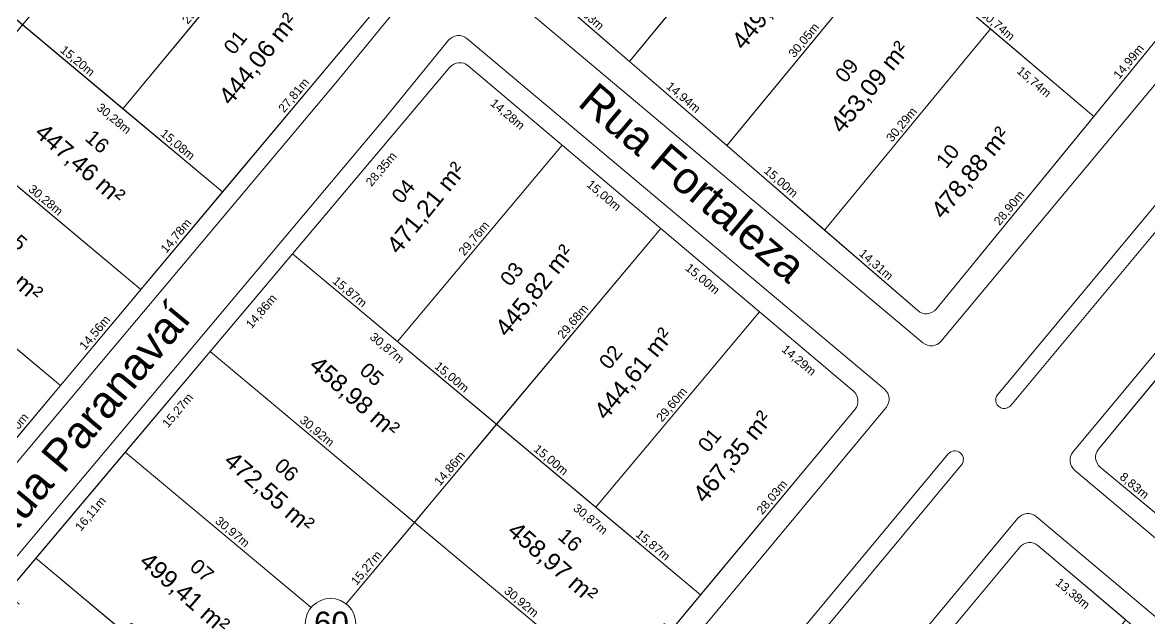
# Model space of a CAD drawing. Header units: metres. Extents: x 3808 to 8215, y 2374 to 6187.
# Drawn here: x 4856.6 to 4987.5, y 3279 to 3348.2 of the extents above; entities that cross this region are included whole.
import ezdxf

# ---------------------------------------------------------------- set-up
doc = ezdxf.new("R2010")
doc.units = ezdxf.units.M
for name, color, linetype in [('Areas Lotes', 1, 'Continuous'), ('Calçada', 8, 'Continuous'), ('COTAS', 7, 'Continuous'), ('Lote', 7, 'Continuous'), ('Nome das Ruas', 7, 'Continuous'), ('Nº Lote', 7, 'Continuous'), ('Nº. quadra', 7, 'Continuous'), ('quadras', 7, 'Continuous')]:
    doc.layers.add(name, color=color, linetype=linetype)
doc.styles.add('Arial', font='arial.ttf')
doc.dimstyles.new('Copy(2) of ISO-25', dxfattribs={"dimtxt": 1, "dimasz": 2.5, "dimexe": 1.25, "dimexo": 0.625, "dimgap": 0.2, "dimtad": 1, "dimtoh": 1, "dimlfac": 1, "dimzin": 1, "dimtxsty": 'Arial', "dimblk": 'NONE', "dimcen": 0, "dimse1": 1, "dimse2": 1, "dimsd1": 1, "dimsd2": 1, "dimclrt": 256, "dimaunit": 1, "dimadec": 3, "dimazin": 0, "dimtfac": 1, "dimtmove": 0, "dimatfit": 3, "dimldrblk": 'NONE', "dimfxl": 1, "dimtolj": 1, "dimtzin": 0, "dimarcsym": 0})

# ---------------------------------------------------------------- blocks, each defined once
blk = doc.blocks.new('*D2855')
at = {"layer": 'Defpoints', "color": 0, "linetype": 'Continuous', "transparency": 16777216}
for p in [(4972.46, 3287.24), (4974.45, 3285.59), (4954.1, 3265.2)]:
    blk.add_point(p, dxfattribs=at)
at = {"layer": 'COTAS', "linetype": 'Continuous', "lineweight": 5, "transparency": 16777216, "insert": (4964.65, 3275.08), "char_height": 1, "attachment_point": 5, "rotation": 50.1991, "style": 'Arial'}
blk.add_mtext('\\A1;28,69m', dxfattribs=at)
blk = doc.blocks.new('_None')
blk = doc.blocks.new('*D2856')
at = {"layer": 'Defpoints', "color": 0, "linetype": 'Continuous', "transparency": 16777216}
for p in [(4974.58, 3287.43), (4984.8, 3278.79), (4983.17, 3276.87)]:
    blk.add_point(p, dxfattribs=at)
at = {"layer": 'COTAS', "linetype": 'Continuous', "lineweight": 5, "transparency": 16777216, "insert": (4978.58, 3281.8), "char_height": 1, "attachment_point": 5, "rotation": 319.8033, "style": 'Arial'}
blk.add_mtext('\\A1;13,38m', dxfattribs=at)
blk = doc.blocks.new('*D2884')
at = {"layer": 'Defpoints', "color": 0, "linetype": 'Continuous', "transparency": 16777216}
for p in [(4981.82, 3296.53), (4988.61, 3290.89), (4988.61, 3290.89)]:
    blk.add_point(p, dxfattribs=at)
at = {"layer": 'COTAS', "linetype": 'Continuous', "lineweight": 5, "transparency": 16777216, "insert": (4985.73, 3294.33), "char_height": 1, "attachment_point": 5, "rotation": 320.2788, "style": 'Arial'}
blk.add_mtext('\\A1;8,83m', dxfattribs=at)
blk = doc.blocks.new('*D2896')
at = {"layer": 'Defpoints', "color": 0, "linetype": 'Continuous', "transparency": 16777216}
for p in [(5000.01, 3320.87), (5001.85, 3319.34), (4981.62, 3298.64)]:
    blk.add_point(p, dxfattribs=at)
at = {"layer": 'COTAS', "linetype": 'Continuous', "lineweight": 5, "transparency": 16777216, "insert": (4992.04, 3308.74), "char_height": 1, "attachment_point": 5, "rotation": 50.3998, "style": 'Arial'}
blk.add_mtext('\\A1;28,85m', dxfattribs=at)
blk = doc.blocks.new('*D3037')
at = {"layer": 'Defpoints', "color": 0, "linetype": 'Continuous', "transparency": 16777216}
for p in [(4861.03, 3306.02), (4861.03, 3306.02), (4851.39, 3294.52)]:
    blk.add_point(p, dxfattribs=at)
at = {"layer": 'COTAS', "linetype": 'Continuous', "lineweight": 5, "transparency": 16777216, "insert": (4855.6, 3300.78), "char_height": 1, "attachment_point": 5, "rotation": 50.0247, "style": 'Arial'}
blk.add_mtext('\\A1;15,00m', dxfattribs=at)
blk = doc.blocks.new('*D3038')
at = {"layer": 'Defpoints', "color": 0, "linetype": 'Continuous', "transparency": 16777216}
for p in [(4870.38, 3317.17), (4870.38, 3317.17), (4861.03, 3306.02)]:
    blk.add_point(p, dxfattribs=at)
at = {"layer": 'COTAS', "linetype": 'Continuous', "lineweight": 5, "transparency": 16777216, "insert": (4865.09, 3312.11), "char_height": 1, "attachment_point": 5, "rotation": 50.0247, "style": 'Arial'}
blk.add_mtext('\\A1;14,56m', dxfattribs=at)
blk = doc.blocks.new('*D3039')
at = {"layer": 'Defpoints', "color": 0, "linetype": 'Continuous', "transparency": 16777216}
for p in [(4879.88, 3328.5), (4879.88, 3328.5), (4870.38, 3317.17)]:
    blk.add_point(p, dxfattribs=at)
at = {"layer": 'COTAS', "linetype": 'Continuous', "lineweight": 5, "transparency": 16777216, "insert": (4874.52, 3323.35), "char_height": 1, "attachment_point": 5, "rotation": 50.0247, "style": 'Arial'}
blk.add_mtext('\\A1;14,78m', dxfattribs=at)
blk = doc.blocks.new('*D3040')
at = {"layer": 'Defpoints', "color": 0, "linetype": 'Continuous', "transparency": 16777216}
for p in [(4897.75, 3349.81), (4897.75, 3349.81), (4879.88, 3328.5)]:
    blk.add_point(p, dxfattribs=at)
at = {"layer": 'COTAS', "linetype": 'Continuous', "lineweight": 5, "transparency": 16777216, "insert": (4888.2, 3339.67), "char_height": 1, "attachment_point": 5, "rotation": 50.0247, "style": 'Arial'}
blk.add_mtext('\\A1;27,81m', dxfattribs=at)
blk = doc.blocks.new('*D3056')
at = {"layer": 'Defpoints', "color": 0, "linetype": 'Continuous', "transparency": 16777216}
for p in [(4875.41, 3370.29), (4875.41, 3370.29), (4856.64, 3347.9)]:
    blk.add_point(p, dxfattribs=at)
at = {"layer": 'COTAS', "linetype": 'Continuous', "lineweight": 5, "transparency": 16777216, "insert": (4865.41, 3359.61), "char_height": 1, "attachment_point": 5, "rotation": 50.0221, "style": 'Arial'}
blk.add_mtext('\\A1;29,21m', dxfattribs=at)
blk = doc.blocks.new('*D3068')
at = {"layer": 'Defpoints', "color": 0, "linetype": 'Continuous', "transparency": 16777216}
for p in [(4837.79, 3325.42), (4861.03, 3306.02), (4861.03, 3306.02)]:
    blk.add_point(p, dxfattribs=at)
at = {"layer": 'COTAS', "linetype": 'Continuous', "lineweight": 5, "transparency": 16777216, "insert": (4849.92, 3316.33), "char_height": 1, "attachment_point": 5, "rotation": 320.1395, "style": 'Arial'}
blk.add_mtext('\\A1;30,28m', dxfattribs=at)
blk = doc.blocks.new('*D3069')
at = {"layer": 'Defpoints', "color": 0, "linetype": 'Continuous', "transparency": 16777216}
for p in [(4847.14, 3336.58), (4847.14, 3336.58), (4870.38, 3317.17)]:
    blk.add_point(p, dxfattribs=at)
at = {"layer": 'COTAS', "linetype": 'Continuous', "lineweight": 5, "transparency": 16777216, "insert": (4859.28, 3327.49), "char_height": 1, "attachment_point": 5, "rotation": 320.1395, "style": 'Arial'}
blk.add_mtext('\\A1;30,28m', dxfattribs=at)
blk = doc.blocks.new('*D3072')
at = {"layer": 'Defpoints', "color": 0, "linetype": 'Continuous', "transparency": 16777216}
for p in [(4856.64, 3347.9), (4879.88, 3328.5), (4878.32, 3326.63)]:
    blk.add_point(p, dxfattribs=at)
at = {"layer": 'COTAS', "linetype": 'Continuous', "lineweight": 5, "transparency": 16777216, "insert": (4867.21, 3336.95), "char_height": 1, "attachment_point": 5, "rotation": 320.1395, "style": 'Arial'}
blk.add_mtext('\\A1;30,28m', dxfattribs=at)
blk = doc.blocks.new('*D3075')
at = {"layer": 'Defpoints', "color": 0, "linetype": 'Continuous', "transparency": 16777216}
for p in [(4856.64, 3347.9), (4868.31, 3338.16), (4868.31, 3338.16)]:
    blk.add_point(p, dxfattribs=at)
at = {"layer": 'COTAS', "linetype": 'Continuous', "lineweight": 5, "transparency": 16777216, "insert": (4862.98, 3343.65), "char_height": 1, "attachment_point": 5, "rotation": 320.1395, "style": 'Arial'}
blk.add_mtext('\\A1;15,20m', dxfattribs=at)
blk = doc.blocks.new('*D3076')
at = {"layer": 'Defpoints', "color": 0, "linetype": 'Continuous', "transparency": 16777216}
for p in [(4868.31, 3338.16), (4879.88, 3328.5), (4879.88, 3328.5)]:
    blk.add_point(p, dxfattribs=at)
at = {"layer": 'COTAS', "linetype": 'Continuous', "lineweight": 5, "transparency": 16777216, "insert": (4874.61, 3333.94), "char_height": 1, "attachment_point": 5, "rotation": 320.1395, "style": 'Arial'}
blk.add_mtext('\\A1;15,08m', dxfattribs=at)
blk = doc.blocks.new('*D3077')
at = {"layer": 'Defpoints', "color": 0, "linetype": 'Continuous', "transparency": 16777216}
for p in [(4886.95, 3360.72), (4886.95, 3360.72), (4868.31, 3338.16)]:
    blk.add_point(p, dxfattribs=at)
at = {"layer": 'COTAS', "linetype": 'Continuous', "lineweight": 5, "transparency": 16777216, "insert": (4877.01, 3349.95), "char_height": 1, "attachment_point": 5, "rotation": 50.4138, "style": 'Arial'}
blk.add_mtext('\\A1;29,27m', dxfattribs=at)
blk = doc.blocks.new('*D3087')
at = {"layer": 'Defpoints', "color": 0, "linetype": 'Continuous', "transparency": 16777216}
for p in [(4935.39, 3281.73), (4935.39, 3281.73), (4925.88, 3270.31)]:
    blk.add_point(p, dxfattribs=at)
at = {"layer": 'COTAS', "linetype": 'Continuous', "lineweight": 5, "transparency": 16777216, "insert": (4930.02, 3276.53), "char_height": 1, "attachment_point": 5, "rotation": 50.2042, "style": 'Arial'}
blk.add_mtext('\\A1;14,86m', dxfattribs=at)
blk = doc.blocks.new('*D3088')
at = {"layer": 'Defpoints', "color": 0, "linetype": 'Continuous', "transparency": 16777216}
for p in [(4953.33, 3303.26), (4953.33, 3303.26), (4935.39, 3281.73)]:
    blk.add_point(p, dxfattribs=at)
at = {"layer": 'COTAS', "linetype": 'Continuous', "lineweight": 5, "transparency": 16777216, "insert": (4943.75, 3293.01), "char_height": 1, "attachment_point": 5, "rotation": 50.2042, "style": 'Arial'}
blk.add_mtext('\\A1;28,03m', dxfattribs=at)
blk = doc.blocks.new('*D3090')
at = {"layer": 'Defpoints', "color": 0, "linetype": 'Continuous', "transparency": 16777216}
for p in [(4858.18, 3285.96), (4860.02, 3284.41), (4848.52, 3274.5)]:
    blk.add_point(p, dxfattribs=at)
at = {"layer": 'COTAS', "linetype": 'Continuous', "lineweight": 5, "transparency": 16777216, "insert": (4854.57, 3279.2), "char_height": 1, "attachment_point": 5, "rotation": 49.8504, "style": 'Arial'}
blk.add_mtext('\\A1;14,99m', dxfattribs=at)
blk = doc.blocks.new('*D3091')
at = {"layer": 'Defpoints', "color": 0, "linetype": 'Continuous', "transparency": 16777216}
for p in [(4868.57, 3298.28), (4870.41, 3296.73), (4858.18, 3285.96)]:
    blk.add_point(p, dxfattribs=at)
at = {"layer": 'COTAS', "linetype": 'Continuous', "lineweight": 5, "transparency": 16777216, "insert": (4864.6, 3291.08), "char_height": 1, "attachment_point": 5, "rotation": 49.8504, "style": 'Arial'}
blk.add_mtext('\\A1;16,11m', dxfattribs=at)
blk = doc.blocks.new('*D3092')
at = {"layer": 'Defpoints', "color": 0, "linetype": 'Continuous', "transparency": 16777216}
for p in [(4878.42, 3309.95), (4880.26, 3308.4), (4868.57, 3298.28)]:
    blk.add_point(p, dxfattribs=at)
at = {"layer": 'COTAS', "linetype": 'Continuous', "lineweight": 5, "transparency": 16777216, "insert": (4874.72, 3303.08), "char_height": 1, "attachment_point": 5, "rotation": 49.8504, "style": 'Arial'}
blk.add_mtext('\\A1;15,27m', dxfattribs=at)
blk = doc.blocks.new('*D3093')
at = {"layer": 'Defpoints', "color": 0, "linetype": 'Continuous', "transparency": 16777216}
for p in [(4888, 3321.3), (4889.83, 3319.76), (4878.42, 3309.95)]:
    blk.add_point(p, dxfattribs=at)
at = {"layer": 'COTAS', "linetype": 'Continuous', "lineweight": 5, "transparency": 16777216, "insert": (4884.43, 3314.59), "char_height": 1, "attachment_point": 5, "rotation": 49.8504, "style": 'Arial'}
blk.add_mtext('\\A1;14,86m', dxfattribs=at)
blk = doc.blocks.new('*D3094')
at = {"layer": 'Defpoints', "color": 0, "linetype": 'Continuous', "transparency": 16777216}
for p in [(4906.28, 3342.97), (4908.11, 3341.42), (4888, 3321.3)]:
    blk.add_point(p, dxfattribs=at)
at = {"layer": 'COTAS', "linetype": 'Continuous', "lineweight": 5, "transparency": 16777216, "insert": (4898.36, 3331.1), "char_height": 1, "attachment_point": 5, "rotation": 49.8504, "style": 'Arial'}
blk.add_mtext('\\A1;28,35m', dxfattribs=at)
blk = doc.blocks.new('*D3095')
at = {"layer": 'Defpoints', "color": 0, "linetype": 'Continuous', "transparency": 16777216}
for p in [(4908.39, 3343.15), (4919.3, 3333.94), (4917.87, 3332.24)]:
    blk.add_point(p, dxfattribs=at)
at = {"layer": 'COTAS', "linetype": 'Continuous', "lineweight": 5, "transparency": 16777216, "insert": (4912.93, 3337.46), "char_height": 1, "attachment_point": 5, "rotation": 319.831, "style": 'Arial'}
blk.add_mtext('\\A1;14,28m', dxfattribs=at)
blk = doc.blocks.new('*D3096')
at = {"layer": 'Defpoints', "color": 0, "linetype": 'Continuous', "transparency": 16777216}
for p in [(4919.3, 3333.94), (4930.76, 3324.26), (4929.33, 3322.57)]:
    blk.add_point(p, dxfattribs=at)
at = {"layer": 'COTAS', "linetype": 'Continuous', "lineweight": 5, "transparency": 16777216, "insert": (4924.12, 3328.02), "char_height": 1, "attachment_point": 5, "rotation": 319.831, "style": 'Arial'}
blk.add_mtext('\\A1;15,00m', dxfattribs=at)
blk = doc.blocks.new('*D3097')
at = {"layer": 'Defpoints', "color": 0, "linetype": 'Continuous', "transparency": 16777216}
for p in [(4930.76, 3324.26), (4942.23, 3314.59), (4940.8, 3312.89)]:
    blk.add_point(p, dxfattribs=at)
at = {"layer": 'COTAS', "linetype": 'Continuous', "lineweight": 5, "transparency": 16777216, "insert": (4935.58, 3318.34), "char_height": 1, "attachment_point": 5, "rotation": 319.831, "style": 'Arial'}
blk.add_mtext('\\A1;15,00m', dxfattribs=at)
blk = doc.blocks.new('*D3098')
at = {"layer": 'Defpoints', "color": 0, "linetype": 'Continuous', "transparency": 16777216}
for p in [(4942.23, 3314.59), (4953.15, 3305.37), (4951.72, 3303.67)]:
    blk.add_point(p, dxfattribs=at)
at = {"layer": 'COTAS', "linetype": 'Continuous', "lineweight": 5, "transparency": 16777216, "insert": (4946.77, 3308.89), "char_height": 1, "attachment_point": 5, "rotation": 319.831, "style": 'Arial'}
blk.add_mtext('\\A1;14,29m', dxfattribs=at)
blk = doc.blocks.new('*D3102')
at = {"layer": 'Defpoints', "color": 0, "linetype": 'Continuous', "transparency": 16777216}
for p in [(4902.15, 3290.13), (4902.15, 3290.13), (4892.34, 3278.43)]:
    blk.add_point(p, dxfattribs=at)
at = {"layer": 'COTAS', "linetype": 'Continuous', "lineweight": 5, "transparency": 16777216, "insert": (4896.63, 3284.79), "char_height": 1, "attachment_point": 5, "rotation": 50.0271, "style": 'Arial'}
blk.add_mtext('\\A1;15,27m', dxfattribs=at)
blk = doc.blocks.new('*D3103')
at = {"layer": 'Defpoints', "color": 0, "linetype": 'Continuous', "transparency": 16777216}
for p in [(4911.7, 3301.52), (4911.7, 3301.52), (4902.15, 3290.13)]:
    blk.add_point(p, dxfattribs=at)
at = {"layer": 'COTAS', "linetype": 'Continuous', "lineweight": 5, "transparency": 16777216, "insert": (4906.31, 3296.34), "char_height": 1, "attachment_point": 5, "rotation": 50.0271, "style": 'Arial'}
blk.add_mtext('\\A1;14,86m', dxfattribs=at)
blk = doc.blocks.new('*D3104')
at = {"layer": 'Defpoints', "color": 0, "linetype": 'Continuous', "transparency": 16777216}
for p in [(4930.76, 3324.26), (4930.76, 3324.26), (4911.7, 3301.52)]:
    blk.add_point(p, dxfattribs=at)
at = {"layer": 'COTAS', "linetype": 'Continuous', "lineweight": 5, "transparency": 16777216, "insert": (4920.62, 3313.4), "char_height": 1, "attachment_point": 5, "rotation": 50.0271, "style": 'Arial'}
blk.add_mtext('\\A1;29,68m', dxfattribs=at)
blk = doc.blocks.new('*D3113')
at = {"layer": 'Defpoints', "color": 0, "linetype": 'Continuous', "transparency": 16777216}
for p in [(4858.18, 3285.96), (4881.99, 3266.08), (4881.99, 3266.08)]:
    blk.add_point(p, dxfattribs=at)
at = {"layer": 'COTAS', "linetype": 'Continuous', "lineweight": 5, "transparency": 16777216, "insert": (4870.6, 3276.63), "char_height": 1, "attachment_point": 5, "rotation": 320.1365, "style": 'Arial'}
blk.add_mtext('\\A1;31,02m', dxfattribs=at)
blk = doc.blocks.new('*D3115')
at = {"layer": 'Defpoints', "color": 0, "linetype": 'Continuous', "transparency": 16777216}
for p in [(4868.57, 3298.28), (4892.33, 3278.42), (4892.33, 3278.42)]:
    blk.add_point(p, dxfattribs=at)
at = {"layer": 'COTAS', "linetype": 'Continuous', "lineweight": 5, "transparency": 16777216, "insert": (4880.97, 3288.96), "char_height": 1, "attachment_point": 5, "rotation": 320.1177, "style": 'Arial'}
blk.add_mtext('\\A1;30,97m', dxfattribs=at)
blk = doc.blocks.new('*D3117')
at = {"layer": 'Defpoints', "color": 0, "linetype": 'Continuous', "transparency": 16777216}
for p in [(4878.42, 3309.95), (4902.15, 3290.13), (4902.15, 3290.13)]:
    blk.add_point(p, dxfattribs=at)
at = {"layer": 'COTAS', "linetype": 'Continuous', "lineweight": 5, "transparency": 16777216, "insert": (4890.8, 3300.66), "char_height": 1, "attachment_point": 5, "rotation": 320.1365, "style": 'Arial'}
blk.add_mtext('\\A1;30,92m', dxfattribs=at)
blk = doc.blocks.new('*D3118')
at = {"layer": 'Defpoints', "color": 0, "linetype": 'Continuous', "transparency": 16777216}
for p in [(4902.15, 3290.13), (4925.88, 3270.31), (4925.88, 3270.31)]:
    blk.add_point(p, dxfattribs=at)
at = {"layer": 'COTAS', "linetype": 'Continuous', "lineweight": 5, "transparency": 16777216, "insert": (4914.53, 3280.84), "char_height": 1, "attachment_point": 5, "rotation": 320.1365, "style": 'Arial'}
blk.add_mtext('\\A1;30,92m', dxfattribs=at)
blk = doc.blocks.new('*D3119')
at = {"layer": 'Defpoints', "color": 0, "linetype": 'Continuous', "transparency": 16777216}
for p in [(4888, 3321.3), (4911.7, 3301.52), (4910.27, 3299.81)]:
    blk.add_point(p, dxfattribs=at)
at = {"layer": 'COTAS', "linetype": 'Continuous', "lineweight": 5, "transparency": 16777216, "insert": (4898.94, 3310.32), "char_height": 1, "attachment_point": 5, "rotation": 320.1365, "style": 'Arial'}
blk.add_mtext('\\A1;30,87m', dxfattribs=at)
blk = doc.blocks.new('*D3120')
at = {"layer": 'Defpoints', "color": 0, "linetype": 'Continuous', "transparency": 16777216}
for p in [(4911.7, 3301.52), (4935.39, 3281.73), (4933.89, 3279.93)]:
    blk.add_point(p, dxfattribs=at)
at = {"layer": 'COTAS', "linetype": 'Continuous', "lineweight": 5, "transparency": 16777216, "insert": (4922.56, 3290.44), "char_height": 1, "attachment_point": 5, "rotation": 320.1365, "style": 'Arial'}
blk.add_mtext('\\A1;30,87m', dxfattribs=at)
blk = doc.blocks.new('*D3121')
at = {"layer": 'Defpoints', "color": 0, "linetype": 'Continuous', "transparency": 16777216}
for p in [(4900.18, 3311.13), (4911.7, 3301.52), (4911.7, 3301.52)]:
    blk.add_point(p, dxfattribs=at)
at = {"layer": 'COTAS', "linetype": 'Continuous', "lineweight": 5, "transparency": 16777216, "insert": (4906.45, 3306.94), "char_height": 1, "attachment_point": 5, "rotation": 320.1365, "style": 'Arial'}
blk.add_mtext('\\A1;15,00m', dxfattribs=at)
blk = doc.blocks.new('*D3122')
at = {"layer": 'Defpoints', "color": 0, "linetype": 'Continuous', "transparency": 16777216}
for p in [(4911.7, 3301.52), (4911.7, 3301.52), (4923.21, 3291.9)]:
    blk.add_point(p, dxfattribs=at)
at = {"layer": 'COTAS', "linetype": 'Continuous', "lineweight": 5, "transparency": 16777216, "insert": (4917.97, 3297.32), "char_height": 1, "attachment_point": 5, "rotation": 320.1365, "style": 'Arial'}
blk.add_mtext('\\A1;15,00m', dxfattribs=at)
blk = doc.blocks.new('*D3123')
at = {"layer": 'Defpoints', "color": 0, "linetype": 'Continuous', "transparency": 16777216}
for p in [(4942.23, 3314.59), (4942.23, 3314.59), (4923.21, 3291.9)]:
    blk.add_point(p, dxfattribs=at)
at = {"layer": 'COTAS', "linetype": 'Continuous', "lineweight": 5, "transparency": 16777216, "insert": (4932.1, 3303.76), "char_height": 1, "attachment_point": 5, "rotation": 50.0265, "style": 'Arial'}
blk.add_mtext('\\A1;29,60m', dxfattribs=at)
blk = doc.blocks.new('*D3124')
at = {"layer": 'Defpoints', "color": 0, "linetype": 'Continuous', "transparency": 16777216}
for p in [(4930.76, 3324.26), (4930.77, 3324.26), (4911.7, 3301.52)]:
    blk.add_point(p, dxfattribs=at)
at = {"layer": 'COTAS', "linetype": 'Continuous', "lineweight": 5, "transparency": 16777216, "insert": (4920.62, 3313.4), "char_height": 1, "attachment_point": 5, "rotation": 50.0271, "style": 'Arial'}
blk.add_mtext('\\A1;29,68m', dxfattribs=at)
blk = doc.blocks.new('*D3125')
at = {"layer": 'Defpoints', "color": 0, "linetype": 'Continuous', "transparency": 16777216}
for p in [(4919.3, 3333.94), (4919.3, 3333.94), (4900.18, 3311.13)]:
    blk.add_point(p, dxfattribs=at)
at = {"layer": 'COTAS', "linetype": 'Continuous', "lineweight": 5, "transparency": 16777216, "insert": (4909.13, 3323.05), "char_height": 1, "attachment_point": 5, "rotation": 50.0262, "style": 'Arial'}
blk.add_mtext('\\A1;29,76m', dxfattribs=at)
blk = doc.blocks.new('*D3126')
at = {"layer": 'Defpoints', "color": 0, "linetype": 'Continuous', "transparency": 16777216}
for p in [(4888, 3321.3), (4888, 3321.3), (4900.18, 3311.13)]:
    blk.add_point(p, dxfattribs=at)
at = {"layer": 'COTAS', "linetype": 'Continuous', "lineweight": 5, "transparency": 16777216, "insert": (4894.6, 3316.83), "char_height": 1, "attachment_point": 5, "rotation": 320.1365, "style": 'Arial'}
blk.add_mtext('\\A1;15,87m', dxfattribs=at)
blk = doc.blocks.new('*D3127')
at = {"layer": 'Defpoints', "color": 0, "linetype": 'Continuous', "transparency": 16777216}
for p in [(4923.21, 3291.9), (4935.39, 3281.73), (4935.39, 3281.73)]:
    blk.add_point(p, dxfattribs=at)
at = {"layer": 'COTAS', "linetype": 'Continuous', "lineweight": 5, "transparency": 16777216, "insert": (4929.81, 3287.43), "char_height": 1, "attachment_point": 5, "rotation": 320.1365, "style": 'Arial'}
blk.add_mtext('\\A1;15,87m', dxfattribs=at)
blk = doc.blocks.new('*D3176')
at = {"layer": 'Defpoints', "color": 0, "linetype": 'Continuous', "transparency": 16777216}
for p in [(4916.08, 3353.22), (4927.16, 3343.67), (4927.16, 3343.67)]:
    blk.add_point(p, dxfattribs=at)
at = {"layer": 'COTAS', "linetype": 'Continuous', "lineweight": 5, "transparency": 16777216, "insert": (4922.15, 3349.05), "char_height": 1, "attachment_point": 5, "rotation": 319.2193, "style": 'Arial'}
blk.add_mtext('\\A1;14,63m', dxfattribs=at)
blk = doc.blocks.new('*D3177')
at = {"layer": 'Defpoints', "color": 0, "linetype": 'Continuous', "transparency": 16777216}
for p in [(4927.16, 3343.67), (4938.5, 3333.95), (4938.5, 3333.95)]:
    blk.add_point(p, dxfattribs=at)
at = {"layer": 'COTAS', "linetype": 'Continuous', "lineweight": 5, "transparency": 16777216, "insert": (4933.35, 3339.42), "char_height": 1, "attachment_point": 5, "rotation": 319.4084, "style": 'Arial'}
blk.add_mtext('\\A1;14,94m', dxfattribs=at)
blk = doc.blocks.new('*D3178')
at = {"layer": 'Defpoints', "color": 0, "linetype": 'Continuous', "transparency": 16777216}
for p in [(4938.5, 3333.95), (4949.79, 3324.07), (4949.79, 3324.07)]:
    blk.add_point(p, dxfattribs=at)
at = {"layer": 'COTAS', "linetype": 'Continuous', "lineweight": 5, "transparency": 16777216, "insert": (4944.68, 3329.61), "char_height": 1, "attachment_point": 5, "rotation": 318.812, "style": 'Arial'}
blk.add_mtext('\\A1;15,00m', dxfattribs=at)
blk = doc.blocks.new('*D3179')
at = {"layer": 'Defpoints', "color": 0, "linetype": 'Continuous', "transparency": 16777216}
for p in [(4949.79, 3324.07), (4960.62, 3314.71), (4960.62, 3314.71)]:
    blk.add_point(p, dxfattribs=at)
at = {"layer": 'COTAS', "linetype": 'Continuous', "lineweight": 5, "transparency": 16777216, "insert": (4955.73, 3320), "char_height": 1, "attachment_point": 5, "rotation": 319.1456, "style": 'Arial'}
blk.add_mtext('\\A1;14,31m', dxfattribs=at)
blk = doc.blocks.new('*D3180')
at = {"layer": 'Defpoints', "color": 0, "linetype": 'Continuous', "transparency": 16777216}
for p in [(4981.05, 3337.27), (4981.05, 3337.27), (4962.76, 3314.9)]:
    blk.add_point(p, dxfattribs=at)
at = {"layer": 'COTAS', "linetype": 'Continuous', "lineweight": 5, "transparency": 16777216, "insert": (4971.29, 3326.59), "char_height": 1, "attachment_point": 5, "rotation": 50.7231, "style": 'Arial'}
blk.add_mtext('\\A1;28,90m', dxfattribs=at)
blk = doc.blocks.new('*D3181')
at = {"layer": 'Defpoints', "color": 0, "linetype": 'Continuous', "transparency": 16777216}
for p in [(4990.54, 3348.87), (4990.54, 3348.87), (4981.05, 3337.27)]:
    blk.add_point(p, dxfattribs=at)
at = {"layer": 'COTAS', "linetype": 'Continuous', "lineweight": 5, "transparency": 16777216, "insert": (4985.18, 3343.58), "char_height": 1, "attachment_point": 5, "rotation": 50.7231, "style": 'Arial'}
blk.add_mtext('\\A1;14,99m', dxfattribs=at)
blk = doc.blocks.new('*D3194')
at = {"layer": 'Defpoints', "color": 0, "linetype": 'Continuous', "transparency": 16777216}
for p in [(4957.61, 3357.15), (4957.61, 3357.15), (4938.5, 3333.95)]:
    blk.add_point(p, dxfattribs=at)
at = {"layer": 'COTAS', "linetype": 'Continuous', "lineweight": 5, "transparency": 16777216, "insert": (4947.44, 3346.06), "char_height": 1, "attachment_point": 5, "rotation": 50.5192, "style": 'Arial'}
blk.add_mtext('\\A1;30,05m', dxfattribs=at)
blk = doc.blocks.new('*D3199')
at = {"layer": 'Defpoints', "color": 0, "linetype": 'Continuous', "transparency": 16777216}
for p in [(4946.17, 3366.85), (4946.17, 3366.85), (4927.15, 3343.65)]:
    blk.add_point(p, dxfattribs=at)
at = {"layer": 'COTAS', "linetype": 'Continuous', "lineweight": 5, "transparency": 16777216, "insert": (4936.04, 3355.76), "char_height": 1, "attachment_point": 5, "rotation": 50.6419, "style": 'Arial'}
blk.add_mtext('\\A1;30,00m', dxfattribs=at)
blk = doc.blocks.new('*D3200')
at = {"layer": 'Defpoints', "color": 0, "linetype": 'Continuous', "transparency": 16777216}
for p in [(4969.05, 3347.44), (4969.05, 3347.44), (4949.79, 3324.07)]:
    blk.add_point(p, dxfattribs=at)
at = {"layer": 'COTAS', "linetype": 'Continuous', "lineweight": 5, "transparency": 16777216, "insert": (4958.8, 3336.27), "char_height": 1, "attachment_point": 5, "rotation": 50.5139, "style": 'Arial'}
blk.add_mtext('\\A1;30,29m', dxfattribs=at)
blk = doc.blocks.new('*D3203')
at = {"layer": 'Defpoints', "color": 0, "linetype": 'Continuous', "transparency": 16777216}
for p in [(4957.61, 3357.15), (4969.05, 3347.44), (4967.56, 3345.68)]:
    blk.add_point(p, dxfattribs=at)
at = {"layer": 'COTAS', "linetype": 'Continuous', "lineweight": 5, "transparency": 16777216, "insert": (4962.36, 3351.15), "char_height": 1, "attachment_point": 5, "rotation": 319.7021, "style": 'Arial'}
blk.add_mtext('\\A1;15,00m', dxfattribs=at)
blk = doc.blocks.new('*D3204')
at = {"layer": 'Defpoints', "color": 0, "linetype": 'Continuous', "transparency": 16777216}
for p in [(4969.05, 3347.44), (4981.05, 3337.27), (4979.56, 3335.51)]:
    blk.add_point(p, dxfattribs=at)
at = {"layer": 'COTAS', "linetype": 'Continuous', "lineweight": 5, "transparency": 16777216, "insert": (4974.08, 3341.21), "char_height": 1, "attachment_point": 5, "rotation": 319.7021, "style": 'Arial'}
blk.add_mtext('\\A1;15,74m', dxfattribs=at)
blk = doc.blocks.new('*D3206')
at = {"layer": 'Defpoints', "color": 0, "linetype": 'Continuous', "transparency": 16777216}
for p in [(4957.61, 3357.15), (4981.05, 3337.27), (4981.05, 3337.27)]:
    blk.add_point(p, dxfattribs=at)
at = {"layer": 'COTAS', "linetype": 'Continuous', "lineweight": 5, "transparency": 16777216, "insert": (4969.85, 3347.82), "char_height": 1, "attachment_point": 5, "rotation": 319.7021, "style": 'Arial'}
blk.add_mtext('\\A1;30,74m', dxfattribs=at)

msp = doc.modelspace()

# ---------------------------------------------------------------- linework, layer by layer
at = {"layer": 'Calçada', "linetype": 'Continuous', "lineweight": 5}
for p, q in [((5041.808, 3405.448), (4963.341, 3311.167)), ((4969.907, 3304.987), (5049.028, 3400.054)), ((4971.444, 3303.708), (5050.566, 3398.775)), ((4961.223, 3310.978), (4912.661, 3351.752)), ((4906.133, 3346.108), (4898.628, 3336.93)), ((4956.755, 3305.589), (4908.259, 3346.307)), ((4898.628, 3336.93), (4827.684, 3252.57)), ((4878.899, 3209.706), (4956.944, 3303.481)), ((4885.476, 3203.54), (4964.15, 3298.069)), ((4887.013, 3202.261), (4965.687, 3296.79))]:
    msp.add_line(p, q, dxfattribs=at)
at = {"layer": 'Calçada', "linetype": 'Continuous', "lineweight": 5, "flags": 128}
for points in [[(5025.895, 3256.679, 0.418586), (5028.022, 3256.88), (5032.751, 3262.686), (5102.033, 3344.712), (5107.276, 3350.92, 0.406933), (5107.126, 3353.009), (5101.436, 3358.062), (5066.331, 3386.893), (5059.262, 3392.804, 0.4148851), (5057.146, 3392.613), (4978.65, 3298.296, 0.412947), (4978.838, 3296.188), (5025.895, 3256.679)], [(4820.201, 3256.873, 0.4135283), (4822.312, 3257.058), (4893.239, 3341.399), (4900.796, 3350.64, 0.4104273), (4900.6, 3352.738), (4853.623, 3392.181, 0.4152246), (4851.506, 3391.993), (4843.412, 3382.284), (4773.423, 3297.973, 0.4130297), (4773.615, 3295.864), (4820.201, 3256.873)], [(4941.655, 3155.22, 0.4186551), (4943.782, 3155.425), (4946.98, 3159.365), (5016.989, 3243.334), (5021.706, 3249.126, 0.4098546), (5021.508, 3251.222), (4974.37, 3290.799, 0.4154813), (4972.253, 3290.61), (4894.23, 3196.863, 0.4134016), (4894.42, 3194.753), (4941.655, 3155.22)]]:
    msp.add_lwpolyline(points, format="xyb", dxfattribs=at)
at = {"layer": 'Calçada', "linetype": 'Continuous', "lineweight": 5}
for centre, radius, start, end in [((4907.294, 3345.159), 1.5, 49.98262, 140.72429), ((4962.188, 3312.126), 1.5, 229.98262, 320.2305), ((4955.791, 3304.44), 1.5, 320.2305, 49.98262), ((4970.676, 3304.347), 1, 140.2305, 320.2305), ((4964.918, 3297.43), 1, 320.2305, 140.2305)]:
    msp.add_arc(centre, radius, start, end, dxfattribs=at)
at = {"layer": 'Lote', "linetype": 'Continuous', "lineweight": 5}
for p, q in [((4938.503, 3333.95), (4974.714, 3377.907)), ((4981.053, 3337.267), (4934.162, 3377.03)), ((4839.675, 3327.673), (4875.406, 3370.288)), ((4879.878, 3328.498), (4833.397, 3367.309)), ((4927.16, 3343.669), (4946.17, 3366.847)), ((4868.305, 3338.162), (4886.954, 3360.715)), ((4870.384, 3317.173), (4823.901, 3355.984)), ((4949.793, 3324.071), (4969.051, 3347.444)), ((4919.302, 3333.938), (4900.182, 3311.131)), ((4861.03, 3306.016), (4840.043, 3323.539)), ((4930.764, 3324.262), (4894.22, 3280.668)), ((4935.393, 3281.728), (4887.999, 3321.304)), ((4923.209, 3291.902), (4942.226, 3314.586)), ((4925.884, 3270.314), (4878.42, 3309.949)), ((4890.164, 3280.245), (4868.572, 3298.276)), ((4905.795, 3246.199), (4858.182, 3285.958))]:
    msp.add_line(p, q, dxfattribs=at)
at = {"layer": 'Lote', "linetype": 'Continuous', "lineweight": 5, "flags": 128}
for points in [[(4845.277, 3357.389), (4856.638, 3347.904), (4875.406, 3370.288), (4863.858, 3379.861)], [(4856.638, 3347.904), (4868.305, 3338.162), (4886.954, 3360.715), (4875.406, 3370.288)], [(4981.053, 3337.267), (4990.544, 3348.873), (4967.143, 3368.717), (4957.611, 3357.145)], [(4957.611, 3357.145), (4946.17, 3366.847), (4927.149, 3343.655), (4938.448, 3333.883)], [(4938.448, 3333.883), (4949.793, 3324.071), (4969.051, 3347.444), (4957.611, 3357.145)], [(4856.638, 3347.904), (4847.142, 3336.578), (4870.384, 3317.173), (4879.878, 3328.498)], [(4930.764, 3324.262), (4919.302, 3333.938), (4900.182, 3311.131), (4911.696, 3301.516)], [(4942.226, 3314.586), (4930.764, 3324.262), (4911.696, 3301.516), (4923.209, 3291.902)], [(4887.999, 3321.304), (4878.42, 3309.949), (4902.152, 3290.131), (4911.696, 3301.516)], [(4925.884, 3270.314), (4935.393, 3281.728), (4911.696, 3301.516), (4902.152, 3290.131)], [(4858.182, 3285.958), (4848.519, 3274.503), (4872.361, 3254.593), (4881.989, 3266.078)]]:
    msp.add_lwpolyline(points, close=True, dxfattribs=at)
for points in [[(4915.913, 3355.318, 0.4087158), (4916.084, 3353.223), (4927.149, 3343.655), (4946.17, 3366.847), (4934.06, 3377.116)], [(4868.305, 3338.162), (4879.878, 3328.498), (4897.746, 3349.811, 0.4158461), (4897.554, 3351.929), (4886.954, 3360.715)], [(4981.053, 3337.267), (4969.051, 3347.444), (4949.793, 3324.071), (4960.615, 3314.711, 0.4223009), (4962.758, 3314.896)], [(4919.302, 3333.938), (4908.389, 3343.149, 0.4143126), (4906.275, 3342.97), (4887.999, 3321.304), (4900.182, 3311.131)], [(5008.063, 3313.865), (5000.007, 3320.869), (4981.619, 3298.643, 0.4135951), (4981.816, 3296.533), (4988.611, 3290.888)], [(4953.331, 3303.262, 0.4123071), (4953.146, 3305.368), (4942.226, 3314.586), (4923.209, 3291.902), (4935.393, 3281.728)], [(4984.799, 3278.794), (4974.58, 3287.429, 0.4162383), (4972.46, 3287.244), (4954.096, 3265.204), (4965.732, 3255.473)]]:
    msp.add_lwpolyline(points, format="xyb", close=True, dxfattribs=at)
for points in [[(4840.043, 3323.539), (4861.03, 3306.016), (4870.384, 3317.173), (4847.142, 3336.578), (4839.675, 3327.673)], [(4835.901, 3323.171), (4828.151, 3313.927), (4851.393, 3294.521), (4861.03, 3306.016), (4840.043, 3323.539)], [(4894.22, 3280.668), (4902.152, 3290.131), (4878.42, 3309.949), (4868.572, 3298.276), (4890.164, 3280.245)], [(4890.164, 3280.245), (4868.572, 3298.276), (4858.182, 3285.958), (4881.989, 3266.078), (4890.448, 3276.169)], [(4894.674, 3276.48), (4916.109, 3258.58), (4925.884, 3270.314), (4902.152, 3290.131), (4894.22, 3280.668)]]:
    msp.add_lwpolyline(points, dxfattribs=at)
at = {"layer": 'Nº. quadra', "lineweight": 5}
msp.add_arc((4892.411, 3278.353), 2.937, 0, 180, dxfattribs=at)
at = {"layer": 'quadras', "linetype": 'Continuous', "lineweight": 5}
for p, q in [((4962.758, 3314.896), (5037.154, 3405.865)), ((5056.91, 3389.654), (4981.619, 3298.643)), ((4916.084, 3353.223), (4960.615, 3314.711)), ((4823.031, 3260.69), (4897.746, 3349.811)), ((4953.146, 3305.368), (4908.389, 3343.149)), ((4906.275, 3342.97), (4830.996, 3253.73)), ((4878.748, 3213.731), (4953.331, 3303.262)), ((4981.816, 3296.533), (5025.853, 3259.945)), ((4972.46, 3287.244), (4897.743, 3197.569)), ((5018.438, 3250.371), (4974.58, 3287.429))]:
    msp.add_line(p, q, dxfattribs=at)
for centre, start, end in [((4907.422, 3342.003), 49.83104, 139.85041), ((4961.597, 3315.846), 229.14559, 320.72309), ((4952.179, 3304.222), 320.20423, 49.83104), ((4982.775, 3297.687), 140.39984, 230.27884), ((4973.612, 3286.283), 49.80332, 140.19911)]:
    msp.add_arc(centre, 1.5, start, end, dxfattribs=at)

# ---------------------------------------------------------------- texts
at = {"layer": 'Areas Lotes', "color": 1, "lineweight": 5, "style": 'Arial'}
for s, rotation, p in [('449,98 m²', 50.94257, (4940.384, 3344.861)), ('444,06 m²', 50.94257, (4880.799, 3338.432)), ('453,09 m²', 50.94257, (4951.824, 3335.159)), ('447,46 m²', 318.90341, (4857.92, 3335.158)), ('478,88 m²', 50.94257, (4963.545, 3325.22)), ('471,21 m²', 50.94257, (4900.306, 3321.131)), ('440,82 m²', 318.90341, (4848.378, 3323.872)), ('445,82 m²', 50.94257, (4912.911, 3311.527)), ('444,61 m²', 50.94257, (4924.399, 3301.882)), ('458,98 m²', 318.90341, (4889.797, 3308.127)), ('467,35 m²', 50.94257, (4935.887, 3292.237)), ('472,55 m²', 318.90341, (4879.901, 3297.036)), ('458,97 m²', 318.90341, (4912.824, 3288.898)), ('499,41 m²', 318.90341, (4870.072, 3285.348))]:
    msp.add_text(s, height=2.0071, rotation=rotation, dxfattribs=at).set_placement(p)
at = {"layer": 'Nome das Ruas', "lineweight": 5, "style": 'Arial'}
for s, rotation, p in [('Rua Fortaleza', 319.74403, (4920.968, 3338.634, 190.804)), ('Rua Paranavaí', 50.27315, (4854.423, 3287.275, 190.804))]:
    msp.add_text(s, height=3.68425, rotation=rotation, dxfattribs=at).set_placement(p)
at = {"layer": 'Nº Lote', "lineweight": 5, "style": 'Arial'}
for s, rotation, p in [('01', 50.94257, (4881.169, 3344.306, 1.156)), ('09', 50.94257, (4952.194, 3341.034, 1.156)), ('16', 318.90341, (4863.778, 3334.579, 1.156)), ('10', 50.94257, (4963.915, 3331.095, 1.156)), ('04', 50.94257, (4900.677, 3327.005, 1.156)), ('15', 318.90341, (4854.236, 3323.293, 1.156)), ('03', 50.94257, (4913.282, 3317.402, 1.156)), ('02', 50.94257, (4924.77, 3307.757, 1.156)), ('05', 318.90341, (4895.655, 3307.548, 1.156)), ('01', 50.94257, (4936.257, 3298.112, 1.156)), ('06', 318.90341, (4885.759, 3296.457, 1.156)), ('16', 318.90341, (4918.682, 3288.319, 1.156)), ('07', 318.90341, (4875.929, 3284.769, 1.156))]:
    msp.add_text(s, height=1.706, rotation=rotation, dxfattribs=at).set_placement(p)
at = {"layer": 'Nº. quadra', "lineweight": 5, "style": 'Arial'}
msp.add_text('60', height=2.6083, dxfattribs=at).set_placement((4890.491, 3277.157))

# ---------------------------------------------------------------- dimensions: what is measured, and where the dimension line sits
at = {"layer": 'COTAS', "linetype": 'Continuous', "lineweight": 5}
for base, p1, p2, angle, picture, middle in [((4875.406, 3370.288), (4856.638, 3347.904), (4875.406, 3370.288), 230.02211, '*D3056', (4865.408, 3359.61)), ((4967.559, 3345.684), (4957.611, 3357.145), (4969.051, 3347.444), 139.70212, '*D3203', (4962.357, 3351.145)), ((4897.746, 3349.811), (4879.878, 3328.498), (4897.746, 3349.811), 230.02468, '*D3040', (4888.198, 3339.669)), ((4990.544, 3348.873), (4981.053, 3337.267), (4990.544, 3348.873), 230.72309, '*D3181', (4985.179, 3343.577)), ((4979.56, 3335.507), (4969.051, 3347.444), (4981.053, 3337.267), 139.70212, '*D3204', (4974.077, 3341.206)), ((4908.1113, 3341.4214), (4887.9985, 3321.3044), (4906.275, 3342.9704), 229.85041, '*D3094', (4898.3608, 3331.1049)), ((4929.334, 3322.568), (4919.302, 3333.938), (4930.764, 3324.262), 139.83104, '*D3096', (4924.119, 3328.018)), ((4879.878, 3328.498), (4870.384, 3317.173), (4879.878, 3328.498), 230.02468, '*D3039', (4874.517, 3323.35)), ((4930.764, 3324.262), (4911.696, 3301.516), (4930.764, 3324.262), 230.02715, '*D3104', (4920.616, 3313.404)), ((4940.796, 3312.892), (4930.764, 3324.262), (4942.226, 3314.586), 139.83104, '*D3097', (4935.581, 3318.342)), ((4889.835, 3319.755), (4878.42, 3309.949), (4887.999, 3321.304), 229.85041, '*D3093', (4884.433, 3314.594)), ((4870.384, 3317.173), (4861.03, 3306.016), (4870.384, 3317.173), 230.02468, '*D3038', (4865.093, 3312.109)), ((4951.716, 3303.674), (4942.226, 3314.586), (4953.146, 3305.368), 139.83104, '*D3098', (4946.773, 3308.895)), ((4880.256, 3308.4), (4868.572, 3298.276), (4878.42, 3309.949), 229.85041, '*D3092', (4874.72, 3303.08)), ((4861.03, 3306.016), (4851.393, 3294.521), (4861.03, 3306.016), 230.02468, '*D3037', (4855.598, 3300.783)), ((4953.331, 3303.262), (4935.393, 3281.728), (4953.331, 3303.262), 230.20423, '*D3088', (4943.747, 3293.008)), ((4911.696, 3301.516), (4902.152, 3290.131), (4911.696, 3301.516), 230.02715, '*D3103', (4906.31, 3296.338)), ((4870.409, 3296.727), (4858.182, 3285.958), (4868.572, 3298.276), 229.85041, '*D3091', (4864.601, 3291.084)), ((4902.152, 3290.131), (4892.341, 3278.428), (4902.152, 3290.131), 230.02715, '*D3102', (4896.633, 3284.794)), ((4974.45, 3285.585), (4954.096, 3265.204), (4972.46, 3287.244), 230.19911, '*D2855', (4964.653, 3275.078)), ((4860.018, 3284.409), (4848.519, 3274.503), (4858.182, 3285.958), 229.85041, '*D3090', (4854.574, 3279.198)), ((4935.393, 3281.728), (4925.884, 3270.314), (4935.393, 3281.728), 230.20423, '*D3087', (4930.023, 3276.534))]:
    dim = msp.add_linear_dim(base=base, p1=p1, p2=p2, angle=angle, dimstyle='Copy(2) of ISO-25', override={"dimpost": 'm', "dimtmove": 1}, dxfattribs=at)
    dim.commit()
    dim.dimension.update_dxf_attribs({"geometry": picture, "text_midpoint": middle})
for p1, p2, distance, picture, middle in [((4927.1486, 3343.6545), (4946.1705, 3366.8467), 0, '*D3199', (4936.0402, 3355.7586)), ((4868.3053, 3338.1616), (4886.9542, 3360.7152), 0, '*D3077', (4877.0125, 3349.9488)), ((4938.503, 3333.95), (4957.611, 3357.145), 0, '*D3194', (4947.439, 3346.057)), ((4957.607, 3357.148), (4981.053, 3337.267), 0, '*D3206', (4969.848, 3347.818)), ((4916.084, 3353.223), (4927.16, 3343.669), 0, '*D3176', (4922.146, 3349.053)), ((4856.638, 3347.904), (4879.878, 3328.498), -2.431, '*D3072', (4867.213, 3336.949)), ((4856.638, 3347.904), (4868.305, 3338.162), 0, '*D3075', (4862.985, 3343.647)), ((4949.79327, 3324.07056), (4969.05123, 3347.44389), 0, '*D3200', (4958.80409, 3336.26654)), ((4908.389, 3343.149), (4919.302, 3333.938), -2.217, '*D3095', (4912.932, 3337.461)), ((4927.16, 3343.669), (4938.503, 3333.95), 0, '*D3177', (4933.353, 3339.418)), ((4868.305, 3338.162), (4879.878, 3328.498), 0, '*D3076', (4874.605, 3333.945)), ((4870.384, 3317.173), (4847.142, 3336.578), 0, '*D3069', (4859.276, 3327.491)), ((4962.758, 3314.896), (4981.053, 3337.267), 0, '*D3180', (4971.285, 3326.588)), ((4900.182, 3311.131), (4919.302, 3333.938), 0, '*D3125', (4909.128, 3323.049)), ((4938.503, 3333.95), (4949.793, 3324.071), 0, '*D3178', (4944.676, 3329.613)), ((4837.788, 3325.422), (4861.03, 3306.016), 0, '*D3068', (4849.922, 3316.334)), ((4911.696, 3301.516), (4930.764, 3324.262), -0.005, '*D3124', (4920.62, 3313.4)), ((4949.793, 3324.071), (4960.615, 3314.711), 0, '*D3179', (4955.728, 3319.997)), ((4887.999, 3321.304), (4911.696, 3301.516), -2.223, '*D3119', (4898.936, 3310.319)), ((4900.182, 3311.131), (4887.999, 3321.304), 0, '*D3126', (4894.604, 3316.832)), ((4981.619, 3298.643), (5000.007, 3320.869), -2.395, '*D2896', (4992.041, 3308.74)), ((4923.209, 3291.902), (4942.226, 3314.586), 0, '*D3123', (4932.104, 3303.759)), ((4900.182, 3311.131), (4911.696, 3301.516), 0, '*D3121', (4906.452, 3306.938)), ((4878.42, 3309.949), (4902.152, 3290.132), 0, '*D3117', (4890.799, 3300.655)), ((4911.696, 3301.516), (4935.393, 3281.728), -2.338, '*D3120', (4922.559, 3290.442)), ((4923.209, 3291.902), (4911.696, 3301.516), 0, '*D3122', (4917.966, 3297.324)), ((4868.572, 3298.276), (4892.335, 3278.42), 0, '*D3115', (4880.967, 3288.962)), ((4981.816, 3296.533), (4988.611, 3290.888), 0, '*D2884', (4985.725, 3294.326)), ((4923.209, 3291.902), (4935.393, 3281.728), 0, '*D3127', (4929.814, 3287.43)), ((4902.152, 3290.132), (4925.884, 3270.314), 0, '*D3118', (4914.532, 3280.838)), ((4974.58, 3287.429), (4984.799, 3278.794), -2.519, '*D2856', (4978.581, 3281.799)), ((4858.182, 3285.958), (4881.989, 3266.078), 0, '*D3113', (4870.599, 3276.633))]:
    dim = msp.add_aligned_dim(p1=p1, p2=p2, distance=distance, dimstyle='Copy(2) of ISO-25', override={"dimpost": 'm'}, dxfattribs=at)
    dim.commit()
    dim.dimension.update_dxf_attribs({"geometry": picture, "text_midpoint": middle})

doc.saveas('drawing.dxf')
